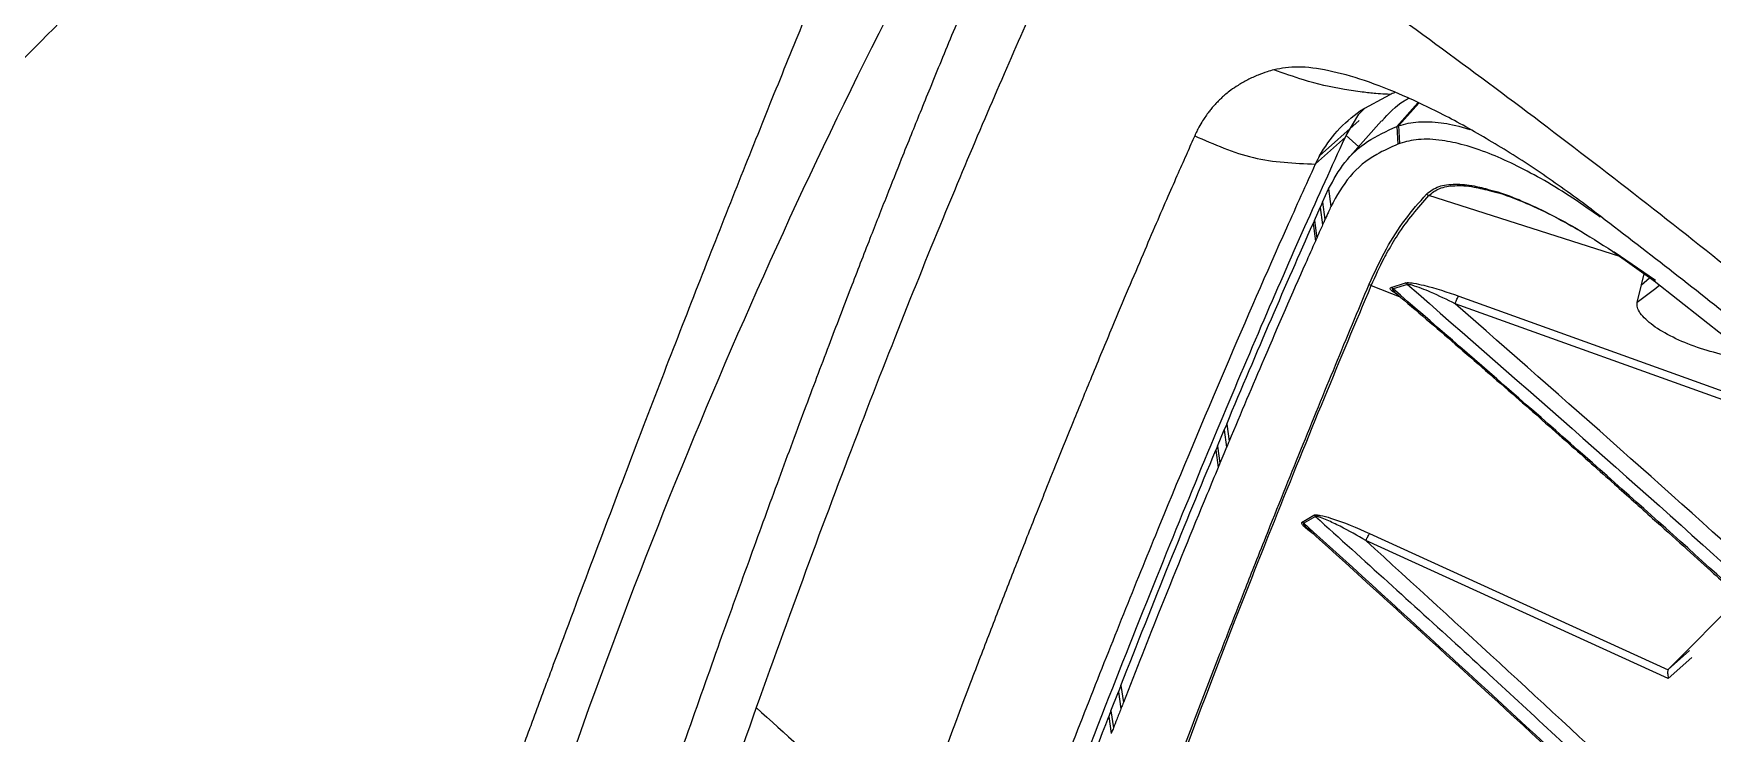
# Model space of a CAD drawing. Extents: x 525 to 613, y 487 to 635.
# Drawn here: x 590.82 to 595.82, y 579.16 to 581.25 of the extents above; entities that cross this region are included whole.
import ezdxf

# ---------------------------------------------------------------- set-up
doc = ezdxf.new("R2010")
doc.units = 0
doc.header["$MEASUREMENT"] = 0
doc.layers.add('1', color=4, linetype='Continuous')
doc.layers.add('STD TEST', color=3, linetype='Continuous')

# ---------------------------------------------------------------- blocks, each defined once
blk = doc.blocks.new('2023 VANGUARD')
at = {"layer": '1', "color": 3, "linetype": 'Continuous', "lineweight": 25}
for p, q in [((25.8109, -11.6824), (25.8298, -11.6634)), ((25.8152, -11.6714), (25.9038, -11.623)), ((25.9865, -11.6477), (25.9235, -11.7186)), ((25.9299, -11.7163), (25.9895, -11.6492)), ((25.8118, -11.7008), (25.6935, -11.8059)), ((25.7725, -11.7455), (25.8109, -11.6824)), ((25.8786, -11.7024), (25.7771, -11.8167)), ((25.7711, -11.7505), (25.6812, -11.8303)), ((25.7696, -11.7518), (25.7725, -11.7455)), ((25.7725, -11.7455), (25.8104, -11.7792)), ((25.9299, -11.7163), (25.9235, -11.7186)), ((25.9235, -11.7186), (25.9269, -11.7716)), ((25.933, -11.7693), (25.9299, -11.7163)), ((25.933, -11.7693), (25.9269, -11.7716)), ((25.7026, -11.9447), (25.7204, -11.9051)), ((25.7203, -11.9051), (25.7272, -11.9573)), ((25.6781, -11.9996), (25.6957, -11.9601)), ((25.7026, -11.9447), (25.6957, -11.9601)), ((25.6957, -11.9601), (25.7026, -12.0124)), ((25.7026, -11.9447), (25.7095, -11.9969)), ((26.5892, -12.1068), (26.0196, -11.9244)), ((25.6781, -11.9996), (25.6743, -12.0083)), ((25.6743, -12.0083), (25.6811, -12.0606)), ((25.6781, -11.9996), (25.685, -12.0518)), ((26.5674, -12.0912), (26.6908, -12.1797)), ((26.5725, -12.0925), (26.6953, -12.1779)), ((26.654, -12.1913), (26.6616, -12.1588)), ((25.8477, -12.1933), (25.9355, -12.2282)), ((25.9073, -12.199), (25.9496, -12.1857)), ((25.9553, -12.19), (25.9128, -12.2033)), ((25.9553, -12.19), (25.9496, -12.1857)), ((26.6406, -12.2437), (26.654, -12.1913)), ((26.654, -12.1913), (26.6776, -12.1703)), ((26.6908, -12.1797), (27.0077, -12.4294)), ((27.3157, -12.6861), (26.098, -12.2479)), ((26.1085, -12.2252), (27.2638, -12.6418)), ((25.4165, -12.6069), (25.4093, -12.624)), ((25.4165, -12.6069), (25.4236, -12.6585)), ((25.3891, -12.6725), (25.4093, -12.624)), ((25.4093, -12.624), (25.4164, -12.6756)), ((25.3891, -12.6725), (25.384, -12.6848)), ((25.384, -12.6848), (25.3911, -12.7364)), ((25.3891, -12.6725), (25.3962, -12.7241)), ((25.6421, -12.8993), (25.6766, -12.8793)), ((25.6814, -12.8829), (25.6468, -12.9029)), ((25.6814, -12.8829), (25.6766, -12.8793)), ((26.7333, -13.3662), (25.8317, -12.9548)), ((25.8429, -12.9338), (26.7326, -13.3403)), ((26.7334, -13.3392), (26.947, -13.1244)), ((26.8033, -13.3033), (26.7333, -13.3662)), ((26.7965, -13.2826), (26.7334, -13.3392)), ((26.7326, -13.3403), (26.7334, -13.3392)), ((25.0714, -13.4633), (25.0937, -13.406)), ((25.1009, -13.3875), (25.0937, -13.406)), ((25.0937, -13.406), (25.1012, -13.4566)), ((25.1009, -13.3875), (25.1084, -13.4382)), ((25.0714, -13.4633), (25.065, -13.4799)), ((25.0714, -13.4633), (25.0789, -13.5138)), ((25.065, -13.4799), (25.0725, -13.5304))]:
    blk.add_line(p, q, dxfattribs=at)
at = {"layer": '1', "color": 3, "linetype": 'Continuous', "lineweight": 25, "flags": 128}
blk.add_lwpolyline([(26.6908, -12.1797), (26.6907, -12.1804), (26.6908, -12.1808), (26.6911, -12.1809), (26.6916, -12.1808), (26.6916, -12.1808)], dxfattribs=at)
at = {"layer": '1', "color": 3, "linetype": 'Continuous', "lineweight": 25}
for centre, radius, start, end in [((26.0253, -11.9048), 0.0204, 230.5178, 253.7738), ((25.8541, -12.1734), 0.0209, 232.2478, 252.1439), ((25.8985, -12.2162), 0.0193, 42.0048, 62.9143)]:
    blk.add_arc(centre, radius, start, end, dxfattribs=at)
for points, knots in [([(25.8465, -9.0489), (25.2701, -9.8287), (24.7592, -10.6695), (23.8728, -12.4658), (23.4974, -13.4212), (23.1913, -14.43)], [0, 0, 0, 0, 0.5, 0.5, 1, 1, 1, 1]), ([(24.0645, -9.2808), (23.9608, -9.3845), (23.7105, -9.6349), (23.2041, -10.1412), (22.8307, -10.5146), (22.4884, -10.8569), (22.1112, -11.234), (21.6394, -11.706), (21.1183, -12.2271), (20.6229, -12.7219), (20.182, -13.1616), (19.7387, -13.604), (19.3372, -14.0052), (19.0318, -14.3113), (18.8546, -14.4892), (18.8251, -14.5188)], [0.1655323, 0.1655323, 0.1655323, 0.1655323, 0.3380159, 0.4190791, 0.4936517, 0.5371229, 0.5804459, 0.6577114, 0.7225202, 0.7651099, 0.8217711, 0.8604255, 0.896679, 0.9363084, 0.9441835, 0.9441835, 0.9441835, 0.9441835]), ([(33.089, -17.8555), (32.8469, -17.5345), (32.3652, -16.8957), (31.5863, -15.9847), (30.7889, -15.0999), (29.9669, -14.2414), (29.1318, -13.4082), (28.2861, -12.5963), (27.4201, -11.8141), (26.5231, -11.0565), (25.896, -10.586), (25.5807, -10.3493)], [0, 0, 0, 0, 0.113392, 0.225638, 0.337341, 0.448782, 0.560233, 0.669481, 0.778832, 0.888788, 1, 1, 1, 1]), ([(22.901, -14.7203), (22.9079, -14.7011), (22.9216, -14.6627), (22.9421, -14.6055), (22.9625, -14.5485), (22.9829, -14.4919), (23.0031, -14.4355), (23.0233, -14.3795), (23.0434, -14.3238), (23.0634, -14.2684), (23.0834, -14.2133), (23.1032, -14.1585), (23.123, -14.104), (23.1427, -14.0498), (23.1623, -13.996), (23.1818, -13.9424), (23.2012, -13.8892), (23.2206, -13.8362), (23.2399, -13.7836), (23.259, -13.7313), (23.2782, -13.6793), (23.2972, -13.6276), (23.3161, -13.5762), (23.335, -13.5252), (23.3538, -13.4744), (23.3724, -13.424), (23.3911, -13.3738), (23.4436, -13.2325), (23.5286, -13.0054), (23.6433, -12.7029), (23.754, -12.4144), (23.8609, -12.1399), (23.9636, -11.8795), (24.0623, -11.6333), (24.1566, -11.4015), (24.2258, -11.2343), (24.2727, -11.1223), (24.2991, -11.0597), (24.325, -10.9985), (24.3504, -10.9387), (24.3755, -10.8803), (24.4, -10.8233), (24.4241, -10.7677), (24.4477, -10.7136), (24.4709, -10.6608), (24.4936, -10.6094), (24.5158, -10.5595), (24.5376, -10.5109), (24.5517, -10.4796), (24.5587, -10.464)], [0, 0, 0, 0, 0.009625, 0.019248, 0.02887, 0.038491, 0.04811, 0.057728, 0.067345, 0.076961, 0.086576, 0.09619, 0.105804, 0.115417, 0.12503, 0.134643, 0.144255, 0.153867, 0.163479, 0.173092, 0.182704, 0.192317, 0.20193, 0.211544, 0.221158, 0.230774, 0.24039, 0.250007, 0.3126, 0.375111, 0.437567, 0.5, 0.562513, 0.624995, 0.687479, 0.749995, 0.76926, 0.788517, 0.807765, 0.827006, 0.846241, 0.86547, 0.884695, 0.903917, 0.923135, 0.942352, 0.961568, 0.980783, 1, 1, 1, 1]), ([(25.0131, -10.52), (25.0069, -10.5323), (24.9943, -10.5571), (24.9761, -10.5943), (24.9576, -10.6326), (24.9392, -10.6709), (24.921, -10.7094), (24.9029, -10.7478), (24.8751, -10.8075), (24.8379, -10.8888), (24.7887, -10.9985), (24.7389, -11.1121), (24.6887, -11.2285), (24.6431, -11.3359), (24.6022, -11.4335), (24.5661, -11.5206), (24.5332, -11.601), (24.5034, -11.6743), (24.4748, -11.745), (24.4418, -11.8274), (24.401, -11.9301), (24.3507, -12.0582), (24.2932, -12.2066), (24.228, -12.377), (24.155, -12.5709), (24.0754, -12.7854), (23.9894, -13.0211), (23.897, -13.2784), (23.7964, -13.5635), (23.6942, -13.8574), (23.6245, -14.0625), (23.592, -14.1581)], [0, 0, 0, 0, 0.0166596, 0.0337457, 0.0506396, 0.0672228, 0.0834782, 0.0994152, 0.1150349, 0.156358, 0.1952914, 0.2385274, 0.2783799, 0.3148522, 0.3445593, 0.3715701, 0.3958845, 0.4175029, 0.4367951, 0.4577147, 0.4882408, 0.5231368, 0.5624033, 0.6060386, 0.6540411, 0.7064099, 0.7597849, 0.8170411, 0.878178, 0.9432005, 1, 1, 1, 1]), ([(25.103, -10.821), (25.0972, -10.831), (25.0854, -10.8516), (25.0688, -10.8847), (25.0513, -10.9188), (25.0337, -10.9539), (25.016, -10.9896), (24.9981, -11.0261), (24.98, -11.0633), (24.9298, -11.1682), (24.8489, -11.3432), (24.7323, -11.6075), (24.6086, -11.8986), (24.4732, -12.2302), (24.3256, -12.6069), (24.1727, -13.0116), (24.0667, -13.306), (24.0137, -13.4532)], [0, 0, 0, 0, 0.01857, 0.03808, 0.057718, 0.077378, 0.097021, 0.116659, 0.136293, 0.155925, 0.279289, 0.389406, 0.499519, 0.624641, 0.749759, 0.87488, 1, 1, 1, 1]), ([(32.6165, -18.3278), (32.528, -18.1961), (32.3492, -17.9299), (32.0677, -17.5326), (31.7728, -17.1325), (31.4636, -16.7304), (31.1491, -16.3383), (30.7744, -15.8893), (30.3282, -15.3796), (29.7887, -14.7964), (29.285, -14.2806), (28.8367, -13.84), (28.4614, -13.4835), (28.0918, -13.1442), (27.7284, -12.8222), (27.3605, -12.5075), (26.9058, -12.1331), (26.3605, -11.7073), (25.7337, -11.2469), (25.3112, -10.9616), (25.103, -10.821)], [0, 0, 0, 0, 0.0447089, 0.0903487, 0.1369096, 0.1843794, 0.2327447, 0.2779544, 0.3484175, 0.4226792, 0.500679, 0.5505248, 0.5989031, 0.6457948, 0.691185, 0.7350623, 0.7815627, 0.8564232, 0.9292521, 1, 1, 1, 1]), ([(25.5574, -11.5495), (25.5505, -11.5515), (25.5344, -11.5563), (25.508, -11.566), (25.479, -11.5792), (25.452, -11.5946), (25.4305, -11.6092), (25.4155, -11.6211), (25.4044, -11.6306), (25.3953, -11.6391), (25.3864, -11.6481), (25.3777, -11.6576), (25.3692, -11.6676), (25.3571, -11.6832), (25.344, -11.7026), (25.332, -11.7238), (25.3255, -11.7371), (25.3225, -11.7435), (25.3216, -11.7455), (25.3213, -11.7461), (25.3212, -11.7464)], [0, 0, 0, 0, 0.061606, 0.144909, 0.249937, 0.35398, 0.437293, 0.499852, 0.539664, 0.580223, 0.621526, 0.663573, 0.70636, 0.749887, 0.855204, 0.931965, 0.980218, 0.993666, 0.997723, 1, 1, 1, 1]), ([(26.5045, -11.9657), (26.4564, -11.9306), (26.3603, -11.8603), (26.2164, -11.7686), (26.0773, -11.6898), (25.9458, -11.6261), (25.825, -11.5789), (25.7181, -11.5495), (25.6258, -11.5374), (25.5803, -11.5455), (25.5574, -11.5495)], [0, 0, 0, 0, 0.12428, 0.248247, 0.372115, 0.496165, 0.620695, 0.746003, 0.872376, 1, 1, 1, 1]), ([(25.9038, -11.623), (25.8989, -11.6228), (25.8848, -11.6221), (25.8571, -11.6201), (25.8167, -11.616), (25.7444, -11.6053), (25.6556, -11.5851), (25.5868, -11.5601), (25.5574, -11.5495)], [0, 0, 0, 0, 0.04192, 0.120359, 0.235264, 0.38663, 0.738334, 1, 1, 1, 1]), ([(25.8794, -11.7029), (25.8995, -11.6803), (25.923, -11.6539), (25.9549, -11.6371), (25.9595, -11.6347)], [0, 0, 0, 0, 0.85381, 1, 1, 1, 1]), ([(25.9173, -11.6181), (25.9148, -11.619), (25.9102, -11.6205), (25.9058, -11.6223), (25.9039, -11.623)], [0, 0, 0, 0, 0.56, 1, 1, 1, 1]), ([(25.6934, -11.8059), (25.7097, -11.7803), (25.7422, -11.7291), (25.7909, -11.6906), (25.8152, -11.6714)], [0, 0, 0, 0, 0.499609, 1, 1, 1, 1]), ([(25.9299, -11.7163), (25.9484, -11.7114), (25.9838, -11.702), (26.0524, -11.7064), (26.1047, -11.7151), (26.1372, -11.7264), (26.1414, -11.7279)], [0, 0, 0, 0, 0.3475599, 0.6652535, 0.9567099, 1, 1, 1, 1]), ([(23.9674, -16.4716), (24.0306, -16.2857), (24.1578, -15.9114), (24.3441, -15.3756), (24.5286, -14.8555), (24.7105, -14.3554), (24.8903, -13.8742), (25.0633, -13.4259), (25.2272, -13.0148), (25.3785, -12.6467), (25.5192, -12.3149), (25.6499, -12.0156), (25.7301, -11.8388), (25.7696, -11.7518)], [0, 0, 0, 0, 0.091503, 0.184255, 0.278388, 0.373689, 0.469634, 0.56825, 0.660208, 0.749357, 0.835644, 0.919152, 1, 1, 1, 1]), ([(25.3212, -11.7464), (25.3137, -11.7633), (25.2974, -11.7999), (25.2708, -11.8603), (25.2401, -11.9303), (25.2052, -12.0108), (25.1659, -12.1025), (25.1222, -12.2053), (25.0711, -12.3269), (25.0163, -12.4591), (24.9615, -12.5931), (24.9141, -12.7103), (24.8772, -12.8024), (24.8471, -12.878), (24.821, -12.9439), (24.7935, -13.0138), (24.7658, -13.0847), (24.7379, -13.1565), (24.7098, -13.2293), (24.6814, -13.3031), (24.6024, -13.5097), (24.5309, -13.7026), (24.4691, -13.8691)], [0, 0, 0, 0, 0.030935, 0.0667, 0.107321, 0.152829, 0.203264, 0.258671, 0.317865, 0.392599, 0.457689, 0.513028, 0.558516, 0.58532, 0.61629, 0.647307, 0.678368, 0.709472, 0.740618, 0.771803, 0.803025, 1, 1, 1, 1]), ([(25.3212, -11.7464), (25.3787, -11.7719), (25.4937, -11.823), (25.6185, -11.8284), (25.6808, -11.8312)], [0, 0, 0, 0, 0.499998, 1, 1, 1, 1]), ([(25.7203, -11.9051), (25.7354, -11.8776), (25.7657, -11.8222), (25.8338, -11.76), (25.8934, -11.7324), (25.9235, -11.7186)], [0, 0, 0, 0, 0.327501, 0.660575, 1, 1, 1, 1]), ([(26.524, -11.9848), (26.4953, -11.9646), (26.4377, -11.9241), (26.3529, -11.8731), (26.2724, -11.8308), (26.195, -11.7968), (26.1228, -11.7726), (26.0515, -11.7577), (25.986, -11.7548), (25.9507, -11.7644), (25.933, -11.7693)], [0, 0, 0, 0, 0.110457, 0.220941, 0.331124, 0.441368, 0.563218, 0.685161, 0.842496, 1, 1, 1, 1]), ([(25.6935, -11.8059), (25.6911, -11.8104), (25.6868, -11.8184), (25.6829, -11.8267), (25.6812, -11.8303)], [0, 0, 0, 0, 0.559999, 1, 1, 1, 1]), ([(25.9269, -11.7716), (25.9054, -11.7812), (25.8505, -11.8057), (25.7793, -11.8634), (25.7446, -11.9259), (25.7272, -11.9573)], [0, 0, 0, 0, 0.242715, 0.61956, 1, 1, 1, 1]), ([(25.6808, -11.8312), (25.6523, -11.8942), (25.5667, -12.0835), (25.4135, -12.4349), (25.2183, -12.9009), (25.0128, -13.412), (24.8006, -13.9617), (24.5822, -14.5489), (24.3573, -15.1734), (24.1254, -15.8352), (23.9639, -16.3093), (23.8832, -16.5464)], [0, 0, 0, 0, 0.059176, 0.177548, 0.296142, 0.41451, 0.533071, 0.649435, 0.765798, 0.882899, 1, 1, 1, 1]), ([(25.6812, -11.8303), (25.6811, -11.8305), (25.681, -11.8308), (25.6809, -11.831), (25.6808, -11.8312)], [0, 0, 0, 0, 0.559928, 1, 1, 1, 1]), ([(26.0124, -11.9205), (26.0236, -11.9119), (26.0452, -11.8953), (26.0956, -11.8894), (26.1465, -11.8931), (26.1843, -11.9033), (26.1996, -11.9074)], [0, 0, 0, 0, 0.299754, 0.575456, 0.827875, 1, 1, 1, 1]), ([(26.0196, -11.9244), (26.0294, -11.9167), (26.0489, -11.9012), (26.0952, -11.8938), (26.1471, -11.8962), (26.1885, -11.9071), (26.2064, -11.9119)], [0, 0, 0, 0, 0.2657, 0.531356, 0.79686, 1, 1, 1, 1]), ([(26.1996, -11.9074), (26.2053, -11.9087), (26.2316, -11.9149), (26.2876, -11.9364), (26.3685, -11.973), (26.4627, -12.0236), (26.5312, -12.0678), (26.5674, -12.0912)], [0, 0, 0, 0, 0.059022, 0.271786, 0.493461, 0.732795, 1, 1, 1, 1]), ([(26.2064, -11.9119), (26.2117, -11.9131), (26.2394, -11.9193), (26.2997, -11.943), (26.3804, -11.9794), (26.4373, -12.0113), (26.4633, -12.0259)], [0, 0, 0, 0, 0.076213, 0.401235, 0.726058, 1, 1, 1, 1]), ([(25.7272, -11.9573), (25.7249, -11.9626), (25.7207, -11.9718), (25.7148, -11.9851), (25.7113, -11.993), (25.7095, -11.9969)], [0, 0, 0, 0, 0.403251, 0.701625, 1, 1, 1, 1]), ([(25.8413, -12.1899), (25.8579, -12.1537), (25.8897, -12.0843), (25.9471, -11.995), (25.9906, -11.9454), (26.0124, -11.9205)], [0, 0, 0, 0, 0.352229, 0.675463, 1, 1, 1, 1]), ([(25.8477, -12.1933), (25.8602, -12.1654), (25.8748, -12.1328), (25.9017, -12.083), (25.9416, -12.0149), (25.9874, -11.9618), (26.0196, -11.9244)], [0, 0, 0, 0, 0.268563, 0.314257, 0.516889, 1, 1, 1, 1]), ([(25.4165, -12.6069), (25.4615, -12.5001), (25.5509, -12.2881), (25.6333, -12.1011), (25.6743, -12.0083)], [0, 0, 0, 0, 0.503526, 1, 1, 1, 1]), ([(25.7026, -12.0124), (25.7002, -12.0178), (25.6943, -12.0309), (25.6885, -12.0441), (25.685, -12.0518)], [0, 0, 0, 0, 0.413603, 1, 1, 1, 1]), ([(25.7095, -11.9969), (25.7086, -11.9989), (25.7063, -12.004), (25.704, -12.0092), (25.7026, -12.0124)], [0, 0, 0, 0, 0.375703, 1, 1, 1, 1]), ([(26.5045, -11.9657), (26.6499, -12.0773), (26.9096, -12.2764), (27.1608, -12.4886), (27.2713, -12.582)], [0, 0, 0, 0, 0.559966, 1, 1, 1, 1]), ([(26.5306, -11.9895), (26.53, -11.9891), (26.5287, -11.9882), (26.5266, -11.9866), (26.525, -11.9855), (26.524, -11.9848)], [0, 0, 0, 0, 0.2806759, 0.5613505, 1, 1, 1, 1]), ([(25.6811, -12.0606), (25.6712, -12.0829), (25.6218, -12.1945), (25.5371, -12.389), (25.4587, -12.5752), (25.4236, -12.6585)], [0, 0, 0, 0, 0.121422, 0.607164, 1, 1, 1, 1]), ([(25.685, -12.0518), (25.6844, -12.0533), (25.6831, -12.0562), (25.6818, -12.0591), (25.6811, -12.0606)], [0, 0, 0, 0, 0.5, 1, 1, 1, 1]), ([(26.5674, -12.0912), (26.5676, -12.0917), (26.5679, -12.0927), (26.569, -12.0934), (26.5706, -12.0934), (26.5719, -12.0928), (26.5725, -12.0925)], [0, 0, 0, 0, 0.251034, 0.505101, 0.756532, 1, 1, 1, 1]), ([(25.2349, -13.7182), (25.2613, -13.6478), (25.3146, -13.5056), (25.3757, -13.3467), (25.4189, -13.2351), (25.4445, -13.1695), (25.4709, -13.1022), (25.5006, -13.0268), (25.5573, -12.8836), (25.6395, -12.6789), (25.7428, -12.4258), (25.8082, -12.2692), (25.8413, -12.1899)], [0, 0, 0, 0, 0.120873, 0.244065, 0.284059, 0.324432, 0.365184, 0.409718, 0.466942, 0.640184, 0.817851, 1, 1, 1, 1]), ([(25.2402, -13.7213), (25.2946, -13.5769), (25.4032, -13.2881), (25.5599, -12.892), (25.7099, -12.522), (25.8017, -12.3029), (25.8477, -12.1933)], [0, 0, 0, 0, 0.250004, 0.500005, 0.750004, 1, 1, 1, 1]), ([(25.9066, -12.2069), (25.9058, -12.2057), (25.9041, -12.2035), (25.904, -12.2006), (25.9062, -12.1995), (25.9073, -12.199)], [0, 0, 0, 0, 0.347939, 0.68125, 1, 1, 1, 1]), ([(25.928, -12.2218), (25.9216, -12.2182), (25.9128, -12.2132), (25.9079, -12.2082), (25.9066, -12.2069)], [0, 0, 0, 0, 0.7222192, 1, 1, 1, 1]), ([(25.9128, -12.2033), (25.9122, -12.2034), (25.911, -12.2037), (25.9107, -12.205), (25.9114, -12.2066), (25.9124, -12.2079), (25.9129, -12.2085)], [0, 0, 0, 0, 0.238404, 0.477717, 0.731254, 1, 1, 1, 1]), ([(27.9876, -14.0973), (27.762, -13.8814), (27.3107, -13.4497), (26.6197, -12.8172), (26.1485, -12.4079), (25.9128, -12.2033)], [0, 0, 0, 0, 0.333307, 0.666645, 1, 1, 1, 1]), ([(25.9129, -12.2085), (25.9158, -12.2115), (25.9191, -12.2149), (25.924, -12.2181), (25.9246, -12.2185)], [0, 0, 0, 0, 0.868425, 1, 1, 1, 1]), ([(25.9496, -12.1857), (25.9508, -12.1854), (25.9534, -12.1848), (25.9613, -12.1848), (25.9782, -12.1869), (26.0292, -12.1979), (26.074, -12.2133), (26.1085, -12.2252)], [0, 0, 0, 0, 0.036245, 0.076484, 0.174703, 0.363425, 1, 1, 1, 1]), ([(26.098, -12.2479), (26.0738, -12.236), (26.0318, -12.2154), (25.984, -12.1967), (25.9602, -12.19), (25.9562, -12.19), (25.9553, -12.19)], [0, 0, 0, 0, 0.514339, 0.889573, 0.974537, 1, 1, 1, 1]), ([(25.9553, -12.19), (26.3049, -12.4953), (27.0043, -13.1058), (27.676, -13.7473), (28.0119, -14.068)], [0, 0, 0, 0, 0.500027, 1, 1, 1, 1]), ([(26.7055, -12.1947), (26.7051, -12.1951), (26.6836, -12.2123), (26.6619, -12.2282), (26.6406, -12.2437)], [0, 0, 0, 0, 0.020535, 1, 1, 1, 1]), ([(25.9244, -12.2187), (25.9825, -12.2686), (26.101, -12.3704), (26.2716, -12.5193), (26.4296, -12.6586), (26.5656, -12.7796), (26.6797, -12.8819), (26.7757, -12.9685), (26.8736, -13.0573), (26.99, -13.1635), (27.138, -13.2995), (27.314, -13.4628), (27.5178, -13.654), (27.7443, -13.8687), (27.902, -14.0206), (27.9831, -14.0988)], [0, 0, 0, 0, 0.082324, 0.168171, 0.24373, 0.309001, 0.363984, 0.408679, 0.448132, 0.506134, 0.578198, 0.664321, 0.764503, 0.878744, 1, 1, 1, 1]), ([(26.098, -12.2479), (26.0984, -12.2466), (26.0992, -12.2441), (26.1009, -12.2393), (26.1032, -12.2338), (26.1056, -12.2293), (26.1073, -12.2265), (26.1081, -12.2256), (26.1085, -12.2252)], [0, 0, 0, 0, 0.136703, 0.266941, 0.499996, 0.733056, 0.863295, 1, 1, 1, 1]), ([(28.0336, -14.0217), (27.7171, -13.7193), (27.084, -13.1145), (26.4267, -12.5368), (26.098, -12.2479)], [0, 0, 0, 0, 0.49994, 1, 1, 1, 1]), ([(26.9858, -12.4121), (26.9816, -12.4122), (26.9553, -12.4126), (26.8964, -12.4011), (26.8187, -12.3794), (26.7451, -12.3486), (26.6844, -12.3128), (26.6521, -12.2819), (26.6395, -12.2588), (26.6402, -12.2487), (26.6406, -12.2437)], [0, 0, 0, 0, 0.028708, 0.181916, 0.339713, 0.502027, 0.667026, 0.834093, 0.917308, 1, 1, 1, 1]), ([(25.4236, -12.6585), (25.4227, -12.6607), (25.4203, -12.6664), (25.4179, -12.6721), (25.4164, -12.6756)], [0, 0, 0, 0, 0.387458, 1, 1, 1, 1]), ([(25.1009, -13.3875), (25.1498, -13.2635), (25.2466, -13.018), (25.3385, -12.7951), (25.384, -12.6848)], [0, 0, 0, 0, 0.5050187, 1, 1, 1, 1]), ([(25.4164, -12.6756), (25.4137, -12.6822), (25.407, -12.6983), (25.4002, -12.7145), (25.3962, -12.7241)], [0, 0, 0, 0, 0.4075345, 1, 1, 1, 1]), ([(25.3911, -12.7364), (25.38, -12.7632), (25.3243, -12.8976), (25.2308, -13.1272), (25.146, -13.3427), (25.1084, -13.4382)], [0, 0, 0, 0, 0.12215, 0.6108, 1, 1, 1, 1]), ([(25.3962, -12.7241), (25.3955, -12.7259), (25.3938, -12.73), (25.3921, -12.7341), (25.3911, -12.7364)], [0, 0, 0, 0, 0.44336, 1, 1, 1, 1]), ([(25.6748, -12.9345), (25.6694, -12.9308), (25.6601, -12.9243), (25.6495, -12.9154), (25.6428, -12.9084), (25.6402, -12.9035), (25.6405, -12.9006), (25.6416, -12.8998), (25.6421, -12.8993)], [0, 0, 0, 0, 0.310288, 0.535284, 0.717691, 0.870347, 0.936183, 1, 1, 1, 1]), ([(25.6468, -12.9029), (25.6461, -12.9022), (25.6446, -12.9009), (25.643, -12.8998), (25.6421, -12.8993)], [0, 0, 0, 0, 0.508841, 1, 1, 1, 1]), ([(25.6468, -12.9029), (25.6466, -12.9031), (25.646, -12.9034), (25.6457, -12.9046), (25.6467, -12.9074), (25.6533, -12.9154), (25.6625, -12.922), (25.6692, -12.9269)], [0, 0, 0, 0, 0.044821, 0.090265, 0.186534, 0.400229, 1, 1, 1, 1]), ([(27.4705, -14.6137), (27.1709, -14.3239), (26.5716, -13.7443), (25.9551, -13.1834), (25.6468, -12.9029)], [0, 0, 0, 0, 0.499975, 1, 1, 1, 1]), ([(25.6766, -12.8793), (25.6775, -12.8789), (25.6793, -12.8781), (25.6855, -12.8779), (25.7011, -12.88), (25.7558, -12.8954), (25.8044, -12.9168), (25.8429, -12.9338)], [0, 0, 0, 0, 0.028178, 0.059237, 0.135722, 0.317074, 1, 1, 1, 1]), ([(25.8317, -12.9548), (25.8064, -12.9401), (25.7685, -12.9183), (25.7226, -12.8963), (25.7, -12.887), (25.6893, -12.8835), (25.6847, -12.8826), (25.6825, -12.8826), (25.6817, -12.8828), (25.6814, -12.8829)], [0, 0, 0, 0, 0.513589, 0.767231, 0.89027, 0.948374, 0.975294, 0.987946, 1, 1, 1, 1]), ([(25.6814, -12.8829), (25.8253, -13.013), (26.1027, -13.2639), (26.4984, -13.6311), (26.8603, -13.9724), (27.1891, -14.287), (27.3966, -14.4886), (27.4952, -14.5844)], [0, 0, 0, 0, 0.234114, 0.451177, 0.651175, 0.834112, 1, 1, 1, 1]), ([(25.668, -12.9283), (25.9385, -13.1741), (26.5478, -13.7276), (27.1397, -14.3), (27.4687, -14.6182)], [0, 0, 0, 0, 0.444049, 1, 1, 1, 1]), ([(25.8317, -12.9548), (25.8327, -12.9525), (25.8346, -12.9482), (25.8377, -12.9421), (25.8406, -12.9369), (25.8421, -12.9348), (25.8429, -12.9338)], [0, 0, 0, 0, 0.265116, 0.499997, 0.734882, 1, 1, 1, 1]), ([(27.5101, -14.5344), (27.234, -14.2672), (26.6818, -13.7329), (26.1151, -13.2142), (25.8317, -12.9548)], [0, 0, 0, 0, 0.499948, 1, 1, 1, 1]), ([(26.7326, -13.3403), (26.7323, -13.3415), (26.7316, -13.3438), (26.7314, -13.3501), (26.7319, -13.3578), (26.7328, -13.3633), (26.7333, -13.3662)], [0, 0, 0, 0, 0.213537, 0.458639, 0.711745, 1, 1, 1, 1]), ([(24.0136, -13.4532), (23.959, -13.6081), (23.8498, -13.9181), (23.7361, -14.2566), (23.6793, -14.4259)], [0, 0, 0, 0, 0.500085, 1, 1, 1, 1]), ([(24.0137, -13.4532), (24.099, -13.5306), (24.2513, -13.6687), (24.4026, -13.8078), (24.4691, -13.8691)], [0, 0, 0, 0, 0.56, 1, 1, 1, 1]), ([(25.1012, -13.4566), (25.097, -13.4673), (25.0896, -13.4863), (25.0822, -13.5054), (25.0789, -13.5138)], [0, 0, 0, 0, 0.559839, 1, 1, 1, 1]), ([(25.1084, -13.4382), (25.1074, -13.4406), (25.105, -13.4468), (25.1026, -13.4529), (25.1012, -13.4566)], [0, 0, 0, 0, 0.39683, 1, 1, 1, 1]), ([(24.7632, -14.2818), (24.8145, -14.1426), (24.9169, -13.8646), (25.0157, -13.608), (25.065, -13.4799)], [0, 0, 0, 0, 0.500855, 1, 1, 1, 1]), ([(25.0789, -13.5138), (25.078, -13.5161), (25.0759, -13.5216), (25.0737, -13.5271), (25.0725, -13.5304)], [0, 0, 0, 0, 0.415224, 1, 1, 1, 1])]:
    blk.add_open_spline(points, degree=3, knots=knots, dxfattribs=at)
blk = doc.blocks.new('2026 Vanguard')
at = {"layer": 'STD TEST', "color": 1}
blk.add_blockref('2023 VANGUARD', (44.1613, 88.209), dxfattribs=at)

msp = doc.modelspace()

# ---------------------------------------------------------------- block references
at = {"layer": '1'}
msp.add_blockref('2026 Vanguard', (524.7985, 504.4821), dxfattribs=at)

doc.saveas('drawing.dxf')
